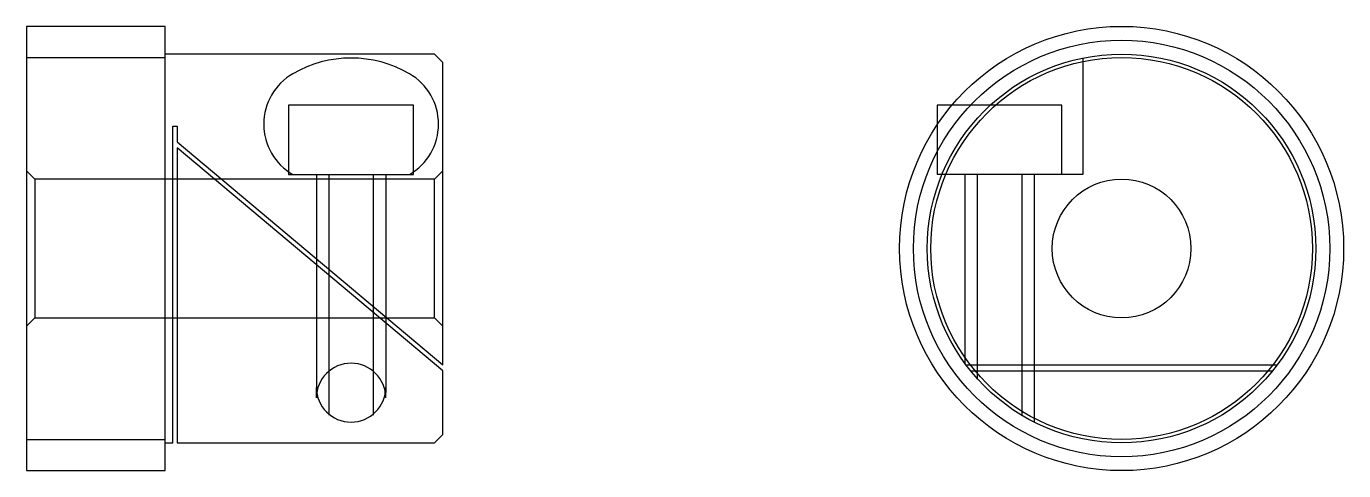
# Model space of a CAD drawing. Header units: metres. Extents: x 16.5 to 63.9, y 14.6 to 30.6.
import ezdxf

# ---------------------------------------------------------------- set-up
doc = ezdxf.new("R2010")
doc.units = ezdxf.units.M

msp = doc.modelspace()

# ---------------------------------------------------------------- linework, layer by layer
at = {"color": 4}
for p, q in [((16.460178, 29.507744), (21.460178, 29.507744)), ((26.060894, 25.292744), (30.259464, 25.292744)), ((50.309231, 18.447617), (61.531479, 18.447617)), ((50.476093, 18.232744), (61.36462, 18.232744)), ((26.910179, 17.250252), (26.910179, 17.631544)), ((29.410179, 17.250252), (29.410179, 17.631544)), ((16.460178, 15.757744), (21.460178, 15.757744))]:
    msp.add_line(p, q, dxfattribs=at)
for points in [[(16.460178, 14.632744), (16.460178, 14.632744), (21.460178, 14.632744), (21.460178, 14.632744), (21.460178, 30.632744), (21.460178, 30.632744), (16.460178, 30.632744), (16.460178, 30.632744), (16.460178, 14.632744)], [(21.460178, 15.632744), (21.734514, 15.632744), (21.734514, 27.032743), (21.899117, 27.032743), (21.899117, 26.470299), (31.460178, 18.447617), (31.460178, 29.332745), (31.160179, 29.632744), (21.460178, 29.632744)], [(25.910179, 25.292744), (30.410179, 25.292744), (30.410179, 27.792744), (25.910179, 27.792744), (25.910179, 25.292744)], [(21.899117, 15.632744), (31.160179, 15.632744), (31.460178, 15.932744), (31.460178, 18.232744), (21.899117, 26.255428), (21.899117, 15.632744)]]:
    msp.add_lwpolyline(points, dxfattribs=at)
for radius in [8, 7, 6.875, 2.5]:
    msp.add_circle((55.920357, 22.632744), radius, dxfattribs=at)
for centre, radius, start, end in [((28.160179, 25.292744), 4.198571, 59.9999961, 119.9999936), ((27.110535, 27.110779), 2.099286, 119.9999885, 240.000003), ((29.20982, 27.110779), 2.099286, 300.0000209, 59.9999893), ((28.160179, 17.250252), 1.25, 0, 180), ((28.160179, 17.631544), 1.25, 180, 0)]:
    msp.add_arc(centre, radius, start, end, dxfattribs=at)
at = {"layer": 'DASHDOT', "color": 7}
msp.add_circle((55.920357, 22.632744), 7.5, dxfattribs=at)
at = {"layer": 'HIDDEN', "color": 4}
for p, q in [((26.910179, 25.292744), (26.910179, 17.440897)), ((27.360178, 25.292744), (27.360178, 16.629412)), ((28.960178, 25.292744), (28.960178, 16.629412)), ((29.410179, 25.292744), (29.410179, 17.440897)), ((31.460178, 25.432743), (31.160179, 25.132744)), ((50.270355, 25.292744), (50.270355, 18.500252)), ((50.720356, 25.292744), (50.720356, 17.946594)), ((52.320354, 25.292744), (52.320354, 16.629412)), ((52.770355, 25.292744), (52.770355, 16.381544)), ((16.760178, 25.132744), (16.760178, 20.132744)), ((31.460178, 19.832745), (31.160179, 20.132744))]:
    msp.add_line(p, q, dxfattribs=at)
for points in [[(54.520355, 29.491314), (54.520355, 25.292744), (49.270355, 25.292744)], [(53.770355, 25.292744), (53.770355, 27.792744), (49.270355, 27.792744), (49.270355, 25.292744)], [(16.460178, 19.832745), (16.760178, 20.132744), (31.160179, 20.132744), (31.160179, 25.132744), (16.760178, 25.132744), (16.460178, 25.432743)]]:
    msp.add_lwpolyline(points, dxfattribs=at)

doc.saveas('drawing.dxf')
